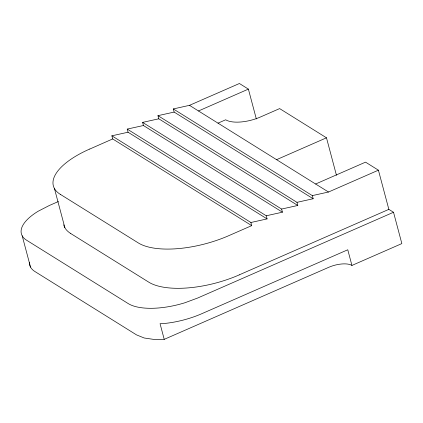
<?xml version="1.0" encoding="UTF-8"?>
<svg xmlns="http://www.w3.org/2000/svg" width="423" height="423" viewBox="0 0 423 423"><rect width="100%" height="100%" fill="white"/><g stroke="black" fill="none" stroke-linecap="round" stroke-linejoin="round"><path stroke-width="0.63" d="M89.798 149.039L112.698 138.95L251.722 225.633L228.785 235.669A69.203 28.013 -14.9 0 1 138.3 242.929L60.309 194.337M174.154 112.079L157.964 115.664L296.967 202.337L313.157 198.747L174.154 112.079L173.319 108.944L189.509 105.332L198.482 110.974L248.391 89.116L256.333 118.958M218.004 123.146L225.681 119.783A26.591 10.771 -14.9 0 0 260.431 117.002L279.629 108.595L326.482 137.808L336.449 175.265M58.4 201.522L49.338 205.493L38.207 211.214A53.176 21.547 -14.9 0 0 26.691 240.275L128.211 303.577A53.176 21.547 -14.9 0 0 184.983 302.731L197.71 298.009L393.517 212.261L401.85 243.585L351.936 265.438A17.724 7.18 -14.9 0 0 328.771 267.294L164.224 339.352L154.427 339.5L144.174 337.988L136.544 334.894L35.024 271.598A53.176 21.547 -14.9 0 1 29.425 262.244M276.573 159.667L326.482 137.808M198.482 110.974L315.616 184.01L365.53 162.152L378.416 170.183L388.848 209.364L393.517 212.261M189.509 105.332L239.413 83.5L248.391 89.116M173.319 108.944L312.322 195.611L328.512 192.021L378.416 170.183M239.222 274.871L388.848 209.364M142.604 122.39L158.794 118.8L297.797 205.467L281.607 209.057L142.604 122.39L143.434 125.52L282.442 212.187L266.247 215.778L127.223 129.094L143.434 125.52M111.862 135.815L128.053 132.225L267.082 218.913L250.892 222.498L111.862 135.815L112.698 138.95M315.616 184.01L328.512 192.021M70.747 233.538L148.727 282.136A69.203 28.05 -14.9 0 0 239.254 274.892M351.936 265.438L347.769 249.776L201.877 313.665A53.176 21.547 -14.9 0 1 162.437 323.653L160.058 323.69L164.224 339.352M312.322 195.611L313.157 198.747M296.967 202.337L297.797 205.467M281.607 209.057L282.442 212.187M266.247 215.778L267.082 218.913M250.892 222.498L251.722 225.633M157.964 115.664L158.794 118.8M127.223 129.094L128.053 132.225M54.435 188.494L64.867 227.696M22.197 235.807L30.53 267.13M70.763 233.528A69.208 28.024 -14.9 0 1 63.73 224.846M60.299 194.342A69.208 28.061 -14.9 0 1 89.766 149.018"/></g></svg>
